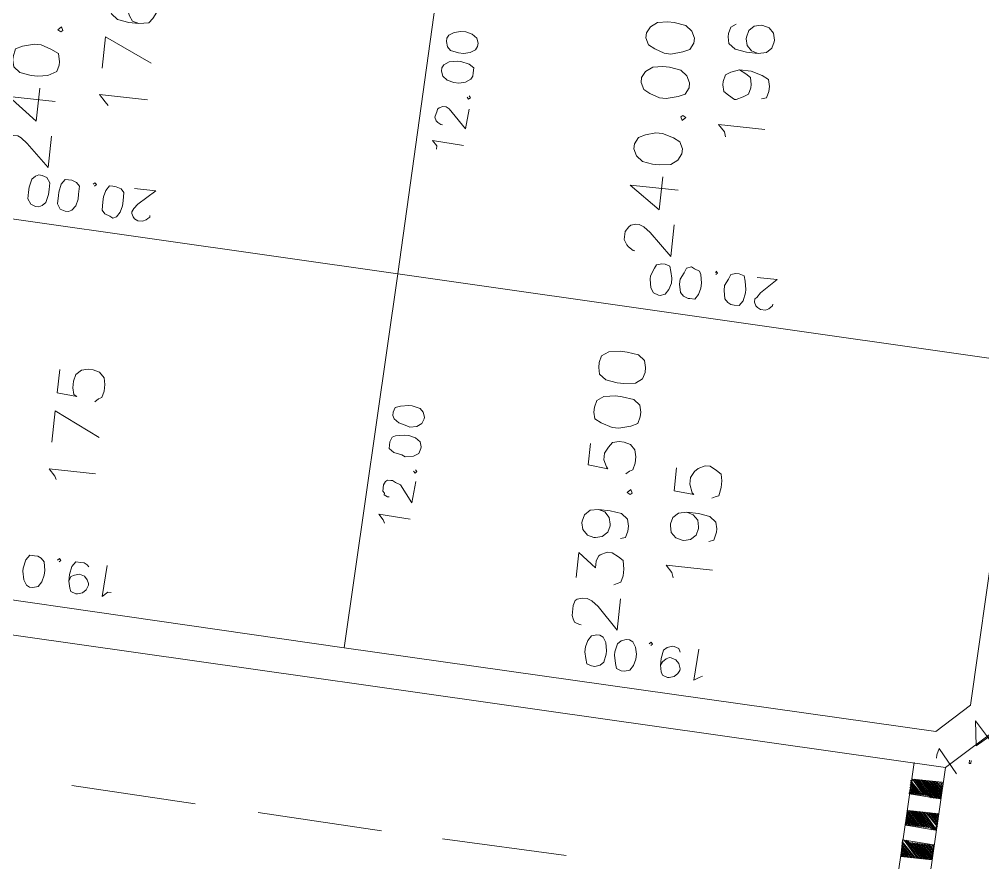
# Model space of a CAD drawing. Header units: metres. Extents: x -977055 to 805873, y -1033982 to 242021.
# Drawn here: x 2542.32 to 2573.11, y 871.23 to 898.19 of the extents above; entities that cross this region are included whole.
import ezdxf

# ---------------------------------------------------------------- set-up
doc = ezdxf.new("R2010")
doc.units = ezdxf.units.M
for name, color, linetype in [('PDF_acera', 7, 'Continuous'), ('PDF_areas por lote', 7, 'Continuous'), ('PDF_COTAS', 7, 'Continuous'), ('PDF_linea de centro', 7, 'Continuous'), ('PDF_LOTES', 7, 'Continuous'), ('PDF_No. lotes', 7, 'Continuous'), ('PDF_PASO DE CEBRA', 7, 'Continuous')]:
    doc.layers.add(name, color=color, linetype=linetype)

# ---------------------------------------------------------------- blocks, each defined once
blk = doc.blocks.new('CALLE')
at = {"layer": 'PDF_acera', "lineweight": 9}
blk.add_lwpolyline([(-129.421152, -97.753824), (-72.690912, -99.658944), (-71.420832, -101.013696), (-72.479232, -132.130656), (-73.833984, -133.400736), (-130.564224, -131.495616), (-131.834304, -130.140864), (-130.775904, -99.023904)], close=True, dxfattribs=at)
at = {"layer": 'PDF_areas por lote', "lineweight": 9}
for points in [[(-119.048832, -104.866272), (-119.048832, -104.823936), (-119.006496, -104.696928), (-118.921824, -104.654592), (-118.837152, -104.612256), (-118.583136, -104.612256), (-118.456128, -104.654592), (-118.413792, -104.696928), (-118.371456, -104.823936), (-118.371456, -104.950944), (-118.413792, -105.035616), (-118.5408, -105.20496), (-119.091168, -105.797664), (-118.286784, -105.797664)], [(-117.397728, -105.797664), (-117.397728, -104.612256), (-117.948096, -105.374304), (-117.101376, -105.374304)], [(-129.209472, -120.530592), (-129.209472, -120.488256), (-129.167136, -120.361248), (-129.082464, -120.318912), (-128.997792, -120.276576), (-128.743776, -120.276576), (-128.616768, -120.318912), (-128.574432, -120.361248), (-128.532096, -120.488256), (-128.532096, -120.615264), (-128.574432, -120.742272), (-128.70144, -120.911616), (-129.251808, -121.461984), (-128.447424, -121.461984)], [(-128.024064, -120.276576), (-127.389024, -120.276576), (-127.727712, -120.742272), (-127.558368, -120.742272), (-127.43136, -120.784608), (-127.389024, -120.826944), (-127.304352, -120.996288), (-127.304352, -121.123296), (-127.389024, -121.29264), (-127.473696, -121.419648), (-127.685376, -121.461984), (-127.85472, -121.461984), (-128.024064, -121.419648), (-128.0664, -121.334976), (-128.108736, -121.250304)], [(-126.245952, -120.6576), (-126.288288, -120.826944), (-126.415296, -120.953952), (-126.58464, -120.996288), (-126.626976, -120.996288), (-126.79632, -120.953952), (-126.923328, -120.826944), (-126.965664, -120.6576), (-126.965664, -120.615264), (-126.923328, -120.44592), (-126.79632, -120.318912), (-126.626976, -120.276576), (-126.58464, -120.276576), (-126.415296, -120.318912), (-126.288288, -120.44592), (-126.245952, -120.6576), (-126.245952, -120.953952), (-126.288288, -121.250304), (-126.415296, -121.419648), (-126.58464, -121.461984), (-126.711648, -121.461984), (-126.880992, -121.419648), (-126.923328, -121.29264)], [(-124.594848, -120.276576), (-125.145216, -120.276576), (-125.187552, -120.784608), (-125.145216, -120.742272), (-124.975872, -120.6576), (-124.806528, -120.6576), (-124.637184, -120.742272), (-124.510176, -120.826944), (-124.46784, -120.996288), (-124.46784, -121.123296), (-124.510176, -121.29264), (-124.637184, -121.419648), (-124.806528, -121.461984), (-124.975872, -121.461984), (-125.145216, -121.419648), (-125.187552, -121.334976), (-125.272224, -121.250304)], [(-119.5992, -120.86928), (-119.5992, -120.826944), (-119.514528, -120.699936), (-119.472192, -120.6576), (-119.345184, -120.572928), (-119.133504, -120.572928), (-119.006496, -120.6576), (-118.96416, -120.699936), (-118.921824, -120.826944), (-118.921824, -120.911616), (-118.96416, -121.038624), (-119.091168, -121.207968), (-119.641536, -121.800672), (-118.837152, -121.800672)], [(-117.948096, -121.800672), (-117.948096, -120.572928), (-118.498464, -121.377312), (-117.651744, -121.377312)]]:
    blk.add_lwpolyline(points, dxfattribs=at)
for points in [[(-116.466336, -104.612256), (-116.63568, -104.654592), (-116.762688, -104.823936), (-116.805024, -105.120288), (-116.805024, -105.289632), (-116.762688, -105.543648), (-116.63568, -105.755328), (-116.466336, -105.797664), (-116.381664, -105.797664), (-116.169984, -105.755328), (-116.085312, -105.543648), (-116.00064, -105.289632), (-116.00064, -105.120288), (-116.085312, -104.823936), (-116.169984, -104.654592), (-116.381664, -104.612256)], [(-115.57728, -105.670656), (-115.619616, -105.755328), (-115.57728, -105.797664), (-115.492608, -105.755328)], [(-123.790464, -120.276576), (-123.959808, -120.318912), (-124.04448, -120.488256), (-124.129152, -120.784608), (-124.129152, -120.953952), (-124.04448, -121.250304), (-123.959808, -121.419648), (-123.790464, -121.461984), (-123.663456, -121.461984), (-123.494112, -121.419648), (-123.367104, -121.250304), (-123.324768, -120.953952), (-123.324768, -120.784608), (-123.367104, -120.488256), (-123.494112, -120.318912), (-123.663456, -120.276576)], [(-122.647392, -120.276576), (-122.816736, -120.318912), (-122.943744, -120.488256), (-122.98608, -120.784608), (-122.98608, -120.953952), (-122.943744, -121.250304), (-122.816736, -121.419648), (-122.647392, -121.461984), (-122.520384, -121.461984), (-122.35104, -121.419648), (-122.224032, -121.250304), (-122.181696, -120.953952), (-122.181696, -120.784608), (-122.224032, -120.488256), (-122.35104, -120.318912), (-122.520384, -120.276576)], [(-117.016704, -120.572928), (-117.186048, -120.6576), (-117.313056, -120.826944), (-117.355392, -121.08096), (-117.355392, -121.250304), (-117.313056, -121.546656), (-117.186048, -121.716), (-117.016704, -121.800672), (-116.889696, -121.800672), (-116.720352, -121.716), (-116.63568, -121.546656), (-116.551008, -121.250304), (-116.551008, -121.08096), (-116.63568, -120.826944), (-116.720352, -120.6576), (-116.889696, -120.572928)], [(-115.323264, -120.572928), (-115.492608, -120.6576), (-115.57728, -120.826944), (-115.661952, -121.08096), (-115.661952, -121.250304), (-115.57728, -121.546656), (-115.492608, -121.716), (-115.323264, -121.800672), (-115.196256, -121.800672), (-115.026912, -121.716), (-114.899904, -121.546656), (-114.857568, -121.250304), (-114.857568, -121.08096), (-114.899904, -120.826944), (-115.026912, -120.6576), (-115.196256, -120.572928)], [(-114.180192, -120.572928), (-114.349536, -120.6576), (-114.434208, -120.826944), (-114.51888, -121.08096), (-114.51888, -121.250304), (-114.434208, -121.546656), (-114.349536, -121.716), (-114.180192, -121.800672), (-114.053184, -121.800672), (-113.88384, -121.716), (-113.756832, -121.546656), (-113.714496, -121.250304), (-113.714496, -121.08096), (-113.756832, -120.826944), (-113.88384, -120.6576), (-114.053184, -120.572928)], [(-125.73792, -121.334976), (-125.780256, -121.419648), (-125.73792, -121.461984), (-125.653248, -121.419648)], [(-116.085312, -121.673664), (-116.169984, -121.716), (-116.085312, -121.800672), (-116.042976, -121.716)]]:
    blk.add_lwpolyline(points, close=True, dxfattribs=at)
at = {"layer": 'PDF_COTAS', "lineweight": 9}
for points in [[(-120.107232, -105.670656), (-120.064896, -105.755328), (-119.980224, -105.84), (-119.768544, -105.882336), (-119.641536, -105.882336), (-119.472192, -105.882336), (-119.345184, -105.797664), (-119.302848, -105.670656), (-119.302848, -105.585984), (-119.345184, -105.501312), (-119.429856, -105.41664), (-119.641536, -105.374304), (-119.768544, -105.374304), (-119.937888, -105.374304), (-120.064896, -105.458976), (-120.107232, -105.585984)], [(-120.107232, -105.670656), (-120.064896, -105.755328), (-119.980224, -105.84), (-119.768544, -105.882336), (-119.641536, -105.882336), (-119.472192, -105.882336), (-119.345184, -105.797664), (-119.302848, -105.670656), (-119.302848, -105.585984), (-119.345184, -105.501312), (-119.429856, -105.41664), (-119.641536, -105.374304), (-119.768544, -105.374304), (-119.937888, -105.374304), (-120.064896, -105.458976), (-120.107232, -105.585984)], [(-120.149568, -106.432704), (-120.107232, -106.517376), (-119.980224, -106.602048), (-119.81088, -106.644384), (-119.683872, -106.644384), (-119.472192, -106.644384), (-119.38752, -106.559712), (-119.345184, -106.432704), (-119.345184, -106.348032), (-119.345184, -106.26336), (-119.472192, -106.178688), (-119.683872, -106.136352), (-119.768544, -106.136352), (-119.980224, -106.136352), (-120.107232, -106.221024), (-120.149568, -106.348032)], [(-120.149568, -106.432704), (-120.107232, -106.517376), (-119.980224, -106.602048), (-119.81088, -106.644384), (-119.683872, -106.644384), (-119.472192, -106.644384), (-119.38752, -106.559712), (-119.345184, -106.432704), (-119.345184, -106.348032), (-119.345184, -106.26336), (-119.472192, -106.178688), (-119.683872, -106.136352), (-119.768544, -106.136352), (-119.980224, -106.136352), (-120.107232, -106.221024), (-120.149568, -106.348032)], [(-129.75984, -106.559712), (-129.717504, -106.68672), (-129.590496, -106.771392), (-129.421152, -106.813728), (-129.294144, -106.813728), (-129.082464, -106.771392), (-128.997792, -106.68672), (-128.955456, -106.602048), (-128.955456, -106.517376), (-128.955456, -106.390368), (-129.082464, -106.305696), (-129.294144, -106.26336), (-129.378816, -106.26336), (-129.590496, -106.305696), (-129.717504, -106.390368), (-129.75984, -106.47504)], [(-119.38752, -106.983072), (-119.345184, -107.025408), (-119.38752, -107.067744), (-119.429856, -107.025408), (-119.38752, -107.067744), (-119.345184, -107.025408)], [(-120.191904, -107.575776), (-120.149568, -107.660448), (-120.02256, -107.74512), (-119.853216, -107.787456), (-119.726208, -107.787456), (-119.514528, -107.787456), (-119.429856, -107.702784), (-119.38752, -107.575776), (-119.38752, -107.491104), (-119.38752, -107.406432), (-119.514528, -107.32176), (-119.683872, -107.279424), (-119.81088, -107.279424), (-120.02256, -107.279424), (-120.107232, -107.364096), (-120.149568, -107.491104)], [(-120.191904, -107.575776), (-120.149568, -107.660448), (-120.02256, -107.74512), (-119.853216, -107.787456), (-119.726208, -107.787456), (-119.514528, -107.787456), (-119.429856, -107.702784), (-119.38752, -107.575776), (-119.38752, -107.491104), (-119.38752, -107.406432), (-119.514528, -107.32176), (-119.683872, -107.279424), (-119.81088, -107.279424), (-120.02256, -107.279424), (-120.107232, -107.364096), (-120.149568, -107.491104)], [(-119.38752, -108.041472), (-119.38752, -108.59184), (-119.768544, -108.16848), (-119.895552, -108.083808), (-119.980224, -108.041472), (-120.02256, -108.041472), (-120.107232, -108.083808), (-120.149568, -108.126144), (-120.191904, -108.210816), (-120.191904, -108.337824), (-120.149568, -108.422496), (-120.107232, -108.464832), (-120.064896, -108.507168), (-120.02256, -108.507168), (-120.064896, -108.507168), (-120.107232, -108.464832), (-120.149568, -108.422496), (-120.191904, -108.337824), (-120.191904, -108.210816), (-120.149568, -108.126144), (-120.107232, -108.083808), (-120.02256, -108.041472), (-119.980224, -108.041472), (-119.895552, -108.083808), (-119.768544, -108.16848), (-119.38752, -108.59184)], [(-127.008, -115.915968), (-126.965664, -115.111584), (-127.092672, -115.238592), (-127.177344, -115.280928), (-127.092672, -115.238592), (-126.965664, -115.111584)], [(-126.034272, -115.958304), (-126.58464, -115.915968), (-126.16128, -115.57728), (-126.118944, -115.450272), (-126.076608, -115.3656), (-126.076608, -115.323264), (-126.076608, -115.238592), (-126.118944, -115.196256), (-126.203616, -115.15392), (-126.37296, -115.15392), (-126.415296, -115.196256), (-126.457632, -115.196256), (-126.499968, -115.280928), (-126.499968, -115.323264), (-126.499968, -115.280928), (-126.457632, -115.196256), (-126.415296, -115.196256), (-126.37296, -115.15392), (-126.203616, -115.15392), (-126.118944, -115.196256), (-126.076608, -115.238592), (-126.076608, -115.323264), (-126.076608, -115.3656), (-126.118944, -115.450272), (-126.16128, -115.57728), (-126.58464, -115.915968)], [(-125.187552, -115.196256), (-125.272224, -115.196256), (-125.356896, -115.323264), (-125.399232, -115.534944), (-125.441568, -115.619616), (-125.399232, -115.831296), (-125.31456, -115.958304), (-125.187552, -116.00064), (-125.145216, -116.00064), (-125.018208, -115.958304), (-124.933536, -115.831296), (-124.8912, -115.661952), (-124.8912, -115.534944), (-124.933536, -115.323264), (-124.975872, -115.238592), (-125.10288, -115.196256)], [(-125.187552, -115.196256), (-125.272224, -115.196256), (-125.356896, -115.323264), (-125.399232, -115.534944), (-125.441568, -115.619616), (-125.399232, -115.831296), (-125.31456, -115.958304), (-125.187552, -116.00064), (-125.145216, -116.00064), (-125.018208, -115.958304), (-124.933536, -115.831296), (-124.8912, -115.661952), (-124.8912, -115.534944), (-124.933536, -115.323264), (-124.975872, -115.238592), (-125.10288, -115.196256)], [(-124.425504, -115.196256), (-124.510176, -115.238592), (-124.594848, -115.3656), (-124.637184, -115.534944), (-124.67952, -115.661952), (-124.637184, -115.831296), (-124.552512, -115.958304), (-124.425504, -116.00064), (-124.383168, -116.00064), (-124.25616, -115.958304), (-124.171488, -115.873632), (-124.129152, -115.661952), (-124.129152, -115.57728), (-124.171488, -115.3656), (-124.213824, -115.238592), (-124.340832, -115.196256)], [(-124.425504, -115.196256), (-124.510176, -115.238592), (-124.594848, -115.3656), (-124.637184, -115.534944), (-124.67952, -115.661952), (-124.637184, -115.831296), (-124.552512, -115.958304), (-124.425504, -116.00064), (-124.383168, -116.00064), (-124.25616, -115.958304), (-124.171488, -115.873632), (-124.129152, -115.661952), (-124.129152, -115.57728), (-124.171488, -115.3656), (-124.213824, -115.238592), (-124.340832, -115.196256)], [(-117.397728, -116.254656), (-117.355392, -115.450272), (-117.4824, -115.57728), (-117.567072, -115.57728), (-117.4824, -115.57728), (-117.355392, -115.450272)], [(-116.466336, -116.296992), (-116.974368, -116.254656), (-116.593344, -115.873632), (-116.508672, -115.78896), (-116.466336, -115.704288), (-116.466336, -115.619616), (-116.508672, -115.534944), (-116.551008, -115.492608), (-116.593344, -115.492608), (-116.762688, -115.450272), (-116.84736, -115.492608), (-116.889696, -115.534944), (-116.932032, -115.619616), (-116.932032, -115.661952), (-116.932032, -115.619616), (-116.889696, -115.534944), (-116.84736, -115.492608), (-116.762688, -115.450272), (-116.593344, -115.492608), (-116.551008, -115.492608), (-116.508672, -115.534944), (-116.466336, -115.619616), (-116.466336, -115.704288), (-116.508672, -115.78896), (-116.593344, -115.873632), (-116.974368, -116.254656)], [(-115.57728, -115.492608), (-115.704288, -115.534944), (-115.78896, -115.661952), (-115.831296, -115.831296), (-115.831296, -115.958304), (-115.78896, -116.127648), (-115.704288, -116.254656), (-115.619616, -116.296992), (-115.534944, -116.296992), (-115.407936, -116.296992), (-115.323264, -116.169984), (-115.280928, -115.958304), (-115.280928, -115.873632), (-115.323264, -115.661952), (-115.407936, -115.534944), (-115.492608, -115.492608)], [(-115.57728, -115.492608), (-115.704288, -115.534944), (-115.78896, -115.661952), (-115.831296, -115.831296), (-115.831296, -115.958304), (-115.78896, -116.127648), (-115.704288, -116.254656), (-115.619616, -116.296992), (-115.534944, -116.296992), (-115.407936, -116.296992), (-115.323264, -116.169984), (-115.280928, -115.958304), (-115.280928, -115.873632), (-115.323264, -115.661952), (-115.407936, -115.534944), (-115.492608, -115.492608)], [(-114.815232, -115.534944), (-114.94224, -115.57728), (-115.026912, -115.661952), (-115.069248, -115.873632), (-115.069248, -116.00064), (-115.026912, -116.169984), (-114.94224, -116.296992), (-114.857568, -116.339328), (-114.772896, -116.339328), (-114.645888, -116.296992), (-114.561216, -116.169984), (-114.51888, -116.00064), (-114.51888, -115.873632), (-114.561216, -115.704288), (-114.645888, -115.57728), (-114.73056, -115.534944)], [(-114.815232, -115.534944), (-114.94224, -115.57728), (-115.026912, -115.661952), (-115.069248, -115.873632), (-115.069248, -116.00064), (-115.026912, -116.169984), (-114.94224, -116.296992), (-114.857568, -116.339328), (-114.772896, -116.339328), (-114.645888, -116.296992), (-114.561216, -116.169984), (-114.51888, -116.00064), (-114.51888, -115.873632), (-114.561216, -115.704288), (-114.645888, -115.57728), (-114.73056, -115.534944)], [(-125.73792, -115.915968), (-125.780256, -115.958304), (-125.822592, -115.915968), (-125.780256, -115.873632), (-125.822592, -115.915968), (-125.780256, -115.958304)], [(-116.127648, -116.254656), (-116.169984, -116.296992), (-116.21232, -116.254656), (-116.169984, -116.21232), (-116.21232, -116.254656), (-116.169984, -116.296992)], [(-130.225536, -120.996288), (-130.1832, -121.123296), (-130.098528, -121.207968), (-129.886848, -121.250304), (-129.802176, -121.250304), (-129.590496, -121.207968), (-129.463488, -121.123296), (-129.421152, -121.038624), (-129.421152, -120.953952), (-129.463488, -120.826944), (-129.590496, -120.742272), (-129.75984, -120.699936), (-129.886848, -120.699936), (-130.056192, -120.742272), (-130.1832, -120.784608), (-130.225536, -120.911616)], [(-120.6576, -121.631328), (-120.615264, -121.758336), (-120.488256, -121.843008), (-120.318912, -121.885344), (-120.191904, -121.885344), (-120.02256, -121.843008), (-119.895552, -121.800672), (-119.853216, -121.673664), (-119.853216, -121.588992), (-119.895552, -121.461984), (-119.980224, -121.419648), (-120.191904, -121.334976), (-120.276576, -121.334976), (-120.488256, -121.377312), (-120.615264, -121.461984), (-120.6576, -121.588992)], [(-120.6576, -121.631328), (-120.615264, -121.758336), (-120.488256, -121.843008), (-120.318912, -121.885344), (-120.191904, -121.885344), (-120.02256, -121.843008), (-119.895552, -121.800672), (-119.853216, -121.673664), (-119.853216, -121.588992), (-119.895552, -121.461984), (-119.980224, -121.419648), (-120.191904, -121.334976), (-120.276576, -121.334976), (-120.488256, -121.377312), (-120.615264, -121.461984), (-120.6576, -121.588992)], [(-130.267872, -121.758336), (-130.225536, -121.885344), (-130.098528, -121.970016), (-129.929184, -122.012352), (-129.802176, -122.012352), (-129.632832, -121.970016), (-129.505824, -121.885344), (-129.463488, -121.800672), (-129.463488, -121.716), (-129.505824, -121.588992), (-129.590496, -121.50432), (-129.802176, -121.461984), (-129.886848, -121.461984), (-130.098528, -121.50432), (-130.225536, -121.546656), (-130.267872, -121.673664)], [(-120.6576, -122.393376), (-120.6576, -122.520384), (-120.530592, -122.605056), (-120.361248, -122.647392), (-120.23424, -122.647392), (-120.02256, -122.605056), (-119.937888, -122.56272), (-119.895552, -122.435712), (-119.853216, -122.35104), (-119.895552, -122.224032), (-120.02256, -122.181696), (-120.191904, -122.097024), (-120.318912, -122.097024), (-120.530592, -122.13936), (-120.615264, -122.224032), (-120.6576, -122.35104)], [(-120.6576, -122.393376), (-120.6576, -122.520384), (-120.530592, -122.605056), (-120.361248, -122.647392), (-120.23424, -122.647392), (-120.02256, -122.605056), (-119.937888, -122.56272), (-119.895552, -122.435712), (-119.853216, -122.35104), (-119.895552, -122.224032), (-120.02256, -122.181696), (-120.191904, -122.097024), (-120.318912, -122.097024), (-120.530592, -122.13936), (-120.615264, -122.224032), (-120.6576, -122.35104)], [(-119.937888, -122.98608), (-119.895552, -122.98608), (-119.937888, -123.028416), (-119.980224, -122.98608), (-119.937888, -123.028416), (-119.895552, -122.98608)], [(-120.699936, -123.536448), (-120.699936, -123.663456), (-120.572928, -123.748128), (-120.361248, -123.790464), (-120.276576, -123.790464), (-120.064896, -123.748128), (-119.937888, -123.705792), (-119.895552, -123.578784), (-119.895552, -123.494112), (-119.937888, -123.367104), (-120.064896, -123.324768), (-120.23424, -123.240096), (-120.361248, -123.240096), (-120.572928, -123.282432), (-120.6576, -123.367104), (-120.699936, -123.451776)], [(-120.699936, -123.536448), (-120.699936, -123.663456), (-120.572928, -123.748128), (-120.361248, -123.790464), (-120.276576, -123.790464), (-120.064896, -123.748128), (-119.937888, -123.705792), (-119.895552, -123.578784), (-119.895552, -123.494112), (-119.937888, -123.367104), (-120.064896, -123.324768), (-120.23424, -123.240096), (-120.361248, -123.240096), (-120.572928, -123.282432), (-120.6576, -123.367104), (-120.699936, -123.451776)], [(-119.937888, -124.04448), (-119.937888, -124.552512), (-120.318912, -124.171488), (-120.44592, -124.086816), (-120.488256, -124.04448), (-120.572928, -124.04448), (-120.6576, -124.086816), (-120.699936, -124.129152), (-120.742272, -124.213824), (-120.742272, -124.340832), (-120.699936, -124.425504), (-120.6576, -124.46784), (-120.615264, -124.510176), (-120.572928, -124.510176), (-120.615264, -124.510176), (-120.6576, -124.46784), (-120.699936, -124.425504), (-120.742272, -124.340832), (-120.742272, -124.213824), (-120.699936, -124.129152), (-120.6576, -124.086816), (-120.572928, -124.04448), (-120.488256, -124.04448), (-120.44592, -124.086816), (-120.318912, -124.171488), (-119.937888, -124.552512)]]:
    blk.add_lwpolyline(points, close=True, dxfattribs=at)
for points in [[(-129.040128, -107.152416), (-128.997792, -107.194752), (-128.955456, -107.152416), (-128.997792, -107.11008)], [(-129.505824, -107.448768), (-129.378816, -107.491104), (-129.33648, -107.575776), (-129.294144, -107.702784), (-129.33648, -107.829792), (-129.421152, -107.914464), (-129.505824, -107.9568), (-129.54816, -107.9568), (-129.675168, -107.914464), (-129.75984, -107.829792), (-129.802176, -107.702784), (-129.802176, -107.660448), (-129.75984, -107.53344), (-129.675168, -107.491104), (-129.505824, -107.448768), (-129.33648, -107.448768), (-129.1248, -107.491104), (-128.997792, -107.575776), (-128.997792, -107.702784), (-128.997792, -107.787456), (-129.040128, -107.872128), (-129.082464, -107.914464)], [(-129.675168, -108.549504), (-129.675168, -108.464832), (-129.802176, -108.337824), (-128.997792, -108.38016)], [(-129.54816, -122.35104), (-129.505824, -122.393376), (-129.463488, -122.35104), (-129.505824, -122.308704)], [(-130.013856, -122.647392), (-129.929184, -122.689728), (-129.844512, -122.7744), (-129.802176, -122.859072), (-129.802176, -122.901408), (-129.844512, -123.028416), (-129.929184, -123.113088), (-130.056192, -123.155424), (-130.098528, -123.155424), (-130.1832, -123.113088), (-130.267872, -123.028416), (-130.310208, -122.901408), (-130.310208, -122.859072), (-130.267872, -122.732064), (-130.1832, -122.689728), (-130.013856, -122.647392), (-129.844512, -122.647392), (-129.632832, -122.689728), (-129.54816, -122.7744), (-129.505824, -122.901408), (-129.505824, -122.943744), (-129.54816, -123.070752), (-129.632832, -123.113088)], [(-130.1832, -123.748128), (-130.225536, -123.663456), (-130.310208, -123.536448), (-129.505824, -123.578784)], [(-131.622624, -129.886848), (-131.537952, -129.886848), (-131.368608, -129.929184), (-131.961312, -130.437216)], [(-131.580288, -130.733568), (-131.66496, -130.733568), (-131.66496, -130.775904), (-131.580288, -130.775904)], [(-131.156928, -131.326272), (-130.564224, -130.775904), (-131.199264, -130.860576), (-130.81824, -131.283936)]]:
    blk.add_lwpolyline(points, dxfattribs=at)
at = {"layer": 'PDF_linea de centro', "lineweight": 9}
for points in [[(-134.670816, -108.083808), (-134.797824, -111.259008)], [(-134.84016, -112.867776), (-134.967168, -116.042976)], [(-135.009504, -117.609408), (-135.094176, -120.784608)]]:
    blk.add_lwpolyline(points, dxfattribs=at)
at = {"layer": 'PDF_LOTES', "lineweight": 20}
for points in [[(-120.826944, -114.94224), (-130.437216, -114.603552), (-129.886848, -99.404928), (-129.082464, -98.64288), (-120.276576, -98.939232)], [(-120.826944, -114.94224), (-111.216672, -115.238592), (-110.666304, -99.27792), (-120.276576, -98.939232)], [(-121.377312, -130.902912), (-130.1832, -130.60656), (-130.945248, -129.802176), (-130.437216, -114.603552), (-120.826944, -114.94224)], [(-121.377312, -130.902912), (-111.76704, -131.2416), (-111.216672, -115.238592), (-120.826944, -114.94224)]]:
    blk.add_lwpolyline(points, close=True, dxfattribs=at)
at = {"layer": 'PDF_No. lotes', "lineweight": 20}
for points in [[(-126.965664, -106.856064), (-126.880992, -106.813728), (-126.711648, -106.644384), (-126.711648, -107.829792)], [(-125.780256, -107.829792), (-125.229888, -106.644384), (-126.034272, -106.644384)], [(-124.171488, -106.644384), (-124.764192, -106.644384), (-124.806528, -107.152416), (-124.764192, -107.067744), (-124.594848, -107.025408), (-124.425504, -107.025408), (-124.25616, -107.067744), (-124.129152, -107.194752), (-124.086816, -107.364096), (-124.086816, -107.491104), (-124.129152, -107.660448), (-124.25616, -107.787456), (-124.425504, -107.829792), (-124.594848, -107.829792), (-124.764192, -107.787456), (-124.806528, -107.702784), (-124.8912, -107.618112)], [(-117.355392, -107.152416), (-117.27072, -107.067744), (-117.101376, -106.8984), (-117.101376, -108.126144)], [(-116.169984, -108.126144), (-115.619616, -106.8984), (-116.424, -106.8984)], [(-114.51888, -107.067744), (-114.561216, -106.983072), (-114.73056, -106.8984), (-114.857568, -106.8984), (-115.026912, -106.983072), (-115.15392, -107.152416), (-115.196256, -107.448768), (-115.196256, -107.702784), (-115.15392, -107.9568), (-115.026912, -108.041472), (-114.857568, -108.126144), (-114.815232, -108.126144), (-114.645888, -108.041472), (-114.51888, -107.9568), (-114.476544, -107.787456), (-114.476544, -107.702784), (-114.51888, -107.53344), (-114.645888, -107.448768), (-114.815232, -107.364096), (-114.857568, -107.364096), (-115.026912, -107.448768), (-115.15392, -107.53344), (-115.196256, -107.702784)], [(-127.770048, -122.732064), (-127.64304, -122.689728), (-127.473696, -122.520384), (-127.473696, -123.705792)], [(-126.076608, -122.901408), (-126.118944, -123.070752), (-126.245952, -123.19776), (-126.415296, -123.240096), (-126.457632, -123.240096), (-126.626976, -123.19776), (-126.753984, -123.070752), (-126.79632, -122.901408), (-126.79632, -122.859072), (-126.753984, -122.689728), (-126.626976, -122.56272), (-126.457632, -122.520384), (-126.415296, -122.520384), (-126.245952, -122.56272), (-126.118944, -122.689728), (-126.076608, -122.901408), (-126.076608, -123.19776), (-126.118944, -123.494112), (-126.245952, -123.663456), (-126.415296, -123.705792), (-126.499968, -123.705792), (-126.711648, -123.663456), (-126.753984, -123.536448)], [(-124.975872, -122.520384), (-125.568576, -122.520384), (-125.610912, -123.028416), (-125.568576, -122.98608), (-125.356896, -122.901408), (-125.187552, -122.901408), (-125.018208, -122.98608), (-124.933536, -123.070752), (-124.848864, -123.240096), (-124.848864, -123.367104), (-124.933536, -123.536448), (-125.018208, -123.663456), (-125.187552, -123.705792), (-125.356896, -123.705792), (-125.568576, -123.663456), (-125.610912, -123.578784), (-125.653248, -123.494112)], [(-116.466336, -122.859072), (-116.339328, -122.816736), (-116.169984, -122.647392), (-116.169984, -123.8328)], [(-114.73056, -123.028416), (-114.815232, -123.19776), (-114.899904, -123.324768), (-115.069248, -123.367104), (-115.15392, -123.367104), (-115.323264, -123.324768), (-115.407936, -123.19776), (-115.492608, -123.028416), (-115.492608, -122.98608), (-115.407936, -122.816736), (-115.323264, -122.689728), (-115.15392, -122.647392), (-115.069248, -122.647392), (-114.899904, -122.689728), (-114.815232, -122.816736), (-114.73056, -123.028416), (-114.73056, -123.324768), (-114.815232, -123.62112), (-114.899904, -123.790464), (-115.069248, -123.8328), (-115.196256, -123.8328), (-115.3656, -123.790464), (-115.407936, -123.663456)], [(-113.587488, -122.816736), (-113.67216, -122.689728), (-113.841504, -122.647392), (-113.926176, -122.647392), (-114.09552, -122.689728), (-114.222528, -122.859072), (-114.264864, -123.155424), (-114.264864, -123.451776), (-114.222528, -123.663456), (-114.09552, -123.790464), (-113.926176, -123.8328), (-113.88384, -123.8328), (-113.714496, -123.790464), (-113.587488, -123.663456), (-113.545152, -123.494112), (-113.545152, -123.451776), (-113.587488, -123.282432), (-113.714496, -123.155424), (-113.88384, -123.113088), (-113.926176, -123.113088), (-114.09552, -123.155424), (-114.222528, -123.282432), (-114.264864, -123.451776)]]:
    blk.add_lwpolyline(points, dxfattribs=at)
at = {"layer": 'PDF_PASO DE CEBRA', "lineweight": 9}
for points in [[(-138.989088, -129.082464), (-131.791968, -129.33648)], [(-134.20512, -129.251808), (-134.162784, -129.251808), (-134.20512, -129.294144)], [(-134.20512, -129.33648), (-134.120448, -129.251808)], [(-134.20512, -129.378816), (-134.078112, -129.251808)], [(-134.20512, -129.421152), (-134.035776, -129.251808)], [(-133.99344, -129.251808), (-134.20512, -129.463488), (-133.951104, -129.251808)], [(-134.20512, -129.505824), (-133.908768, -129.251808), (-134.20512, -129.54816)], [(-134.20512, -129.590496), (-133.866432, -129.251808)], [(-134.20512, -129.632832), (-133.824096, -129.251808)], [(-134.20512, -129.675168), (-133.78176, -129.294144), (-134.20512, -129.717504), (-133.78176, -129.33648)], [(-134.20512, -129.75984), (-133.78176, -129.378816)], [(-134.20512, -129.802176), (-133.824096, -129.421152)], [(-134.20512, -129.844512), (-133.824096, -129.463488)], [(-133.400736, -129.294144), (-133.400736, -129.294144)], [(-133.400736, -129.33648), (-133.3584, -129.294144)], [(-133.400736, -129.378816), (-133.316064, -129.294144)], [(-133.273728, -129.294144), (-133.400736, -129.421152), (-133.231392, -129.294144)], [(-133.400736, -129.463488), (-133.189056, -129.294144)], [(-133.400736, -129.505824), (-133.14672, -129.294144), (-133.400736, -129.54816)], [(-133.400736, -129.590496), (-133.104384, -129.294144)], [(-133.062048, -129.294144), (-133.400736, -129.632832), (-133.019712, -129.294144), (-133.400736, -129.675168)], [(-133.400736, -129.717504), (-133.019712, -129.33648)], [(-133.400736, -129.75984), (-133.019712, -129.378816)], [(-133.400736, -129.802176), (-133.019712, -129.421152)], [(-133.400736, -129.844512), (-133.019712, -129.463488), (-133.400736, -129.886848), (-133.019712, -129.505824)], [(-132.638688, -129.844512), (-132.215328, -129.463488)], [(-132.596352, -129.294144), (-132.596352, -129.33648), (-132.554016, -129.294144)], [(-132.596352, -129.378816), (-132.51168, -129.294144)], [(-132.596352, -129.421152), (-132.469344, -129.294144)], [(-132.596352, -129.463488), (-132.427008, -129.294144)], [(-132.596352, -129.505824), (-132.384672, -129.294144), (-132.596352, -129.54816)], [(-132.342336, -129.294144), (-132.596352, -129.590496), (-132.3, -129.294144)], [(-132.596352, -129.632832), (-132.257664, -129.294144)], [(-132.596352, -129.675168), (-132.215328, -129.33648), (-132.596352, -129.717504)], [(-132.596352, -129.75984), (-132.215328, -129.378816)], [(-132.596352, -129.802176), (-132.215328, -129.421152), (-132.596352, -129.844512)], [(-138.608064, -129.505824), (-139.031424, -129.886848), (-131.834304, -130.140864)], [(-134.20512, -129.886848), (-133.824096, -129.505824), (-134.20512, -129.929184), (-133.824096, -129.54816)], [(-134.20512, -129.97152), (-133.824096, -129.590496)], [(-134.20512, -130.013856), (-133.824096, -129.632832)], [(-134.20512, -130.056192), (-133.824096, -129.675168)], [(-133.443072, -129.97152), (-133.019712, -129.590496)], [(-133.443072, -130.013856), (-133.019712, -129.632832)], [(-133.443072, -130.056192), (-133.019712, -129.675168)], [(-133.400736, -129.929184), (-133.019712, -129.54816)], [(-132.638688, -129.886848), (-132.215328, -129.505824)], [(-132.638688, -129.929184), (-132.215328, -129.54816)], [(-132.638688, -129.97152), (-132.215328, -129.590496)], [(-132.638688, -130.013856), (-132.215328, -129.632832), (-132.638688, -130.056192), (-132.215328, -129.675168)], [(-133.824096, -129.717504), (-134.162784, -130.056192), (-133.824096, -129.75984), (-134.120448, -130.056192)], [(-134.078112, -130.056192), (-133.824096, -129.802176)], [(-134.035776, -130.056192), (-133.824096, -129.844512)], [(-133.99344, -130.056192), (-133.824096, -129.886848)], [(-133.824096, -129.929184), (-133.951104, -130.056192), (-133.824096, -129.97152)], [(-133.400736, -130.056192), (-133.019712, -129.717504), (-133.400736, -130.056192)], [(-133.3584, -130.098528), (-133.019712, -129.75984)], [(-133.316064, -130.098528), (-133.019712, -129.802176)], [(-133.273728, -130.098528), (-133.019712, -129.844512)], [(-133.231392, -130.098528), (-133.019712, -129.886848)], [(-133.189056, -130.098528), (-133.019712, -129.929184), (-133.14672, -130.098528), (-133.019712, -129.97152)], [(-132.638688, -130.098528), (-132.215328, -129.717504)], [(-132.596352, -130.098528), (-132.215328, -129.75984)], [(-132.554016, -130.098528), (-132.215328, -129.802176)], [(-132.51168, -130.098528), (-132.215328, -129.844512)], [(-132.469344, -130.098528), (-132.215328, -129.886848), (-132.427008, -130.098528)], [(-132.215328, -129.929184), (-132.384672, -130.098528), (-132.215328, -129.97152)], [(-133.908768, -130.056192), (-133.824096, -130.013856), (-133.866432, -130.056192)], [(-133.104384, -130.098528), (-133.019712, -130.013856)], [(-133.062048, -130.098528), (-133.019712, -130.056192)], [(-132.342336, -130.098528), (-132.215328, -130.013856)], [(-132.3, -130.098528), (-132.215328, -130.056192)], [(-132.257664, -130.098528), (-132.215328, -130.098528)]]:
    blk.add_lwpolyline(points, dxfattribs=at)
for points in [[(-134.20512, -130.056192), (-133.824096, -130.056192), (-133.78176, -129.251808), (-134.20512, -129.251808)], [(-133.443072, -130.056192), (-133.019712, -130.098528), (-133.019712, -129.294144), (-133.400736, -129.294144)], [(-132.638688, -130.098528), (-132.215328, -130.098528), (-132.215328, -129.33648), (-132.596352, -129.294144)]]:
    blk.add_lwpolyline(points, close=True, dxfattribs=at)

msp = doc.modelspace()

# ---------------------------------------------------------------- block references
at = {"xscale": 1.255773352820658, "yscale": 1.255773352820658, "zscale": 1.255773352820658, "rotation": 83.85573648860341}
msp.add_blockref('CALLE', (2427.15058, 1056.36283, 1015.371), dxfattribs=at)

doc.saveas('drawing.dxf')
